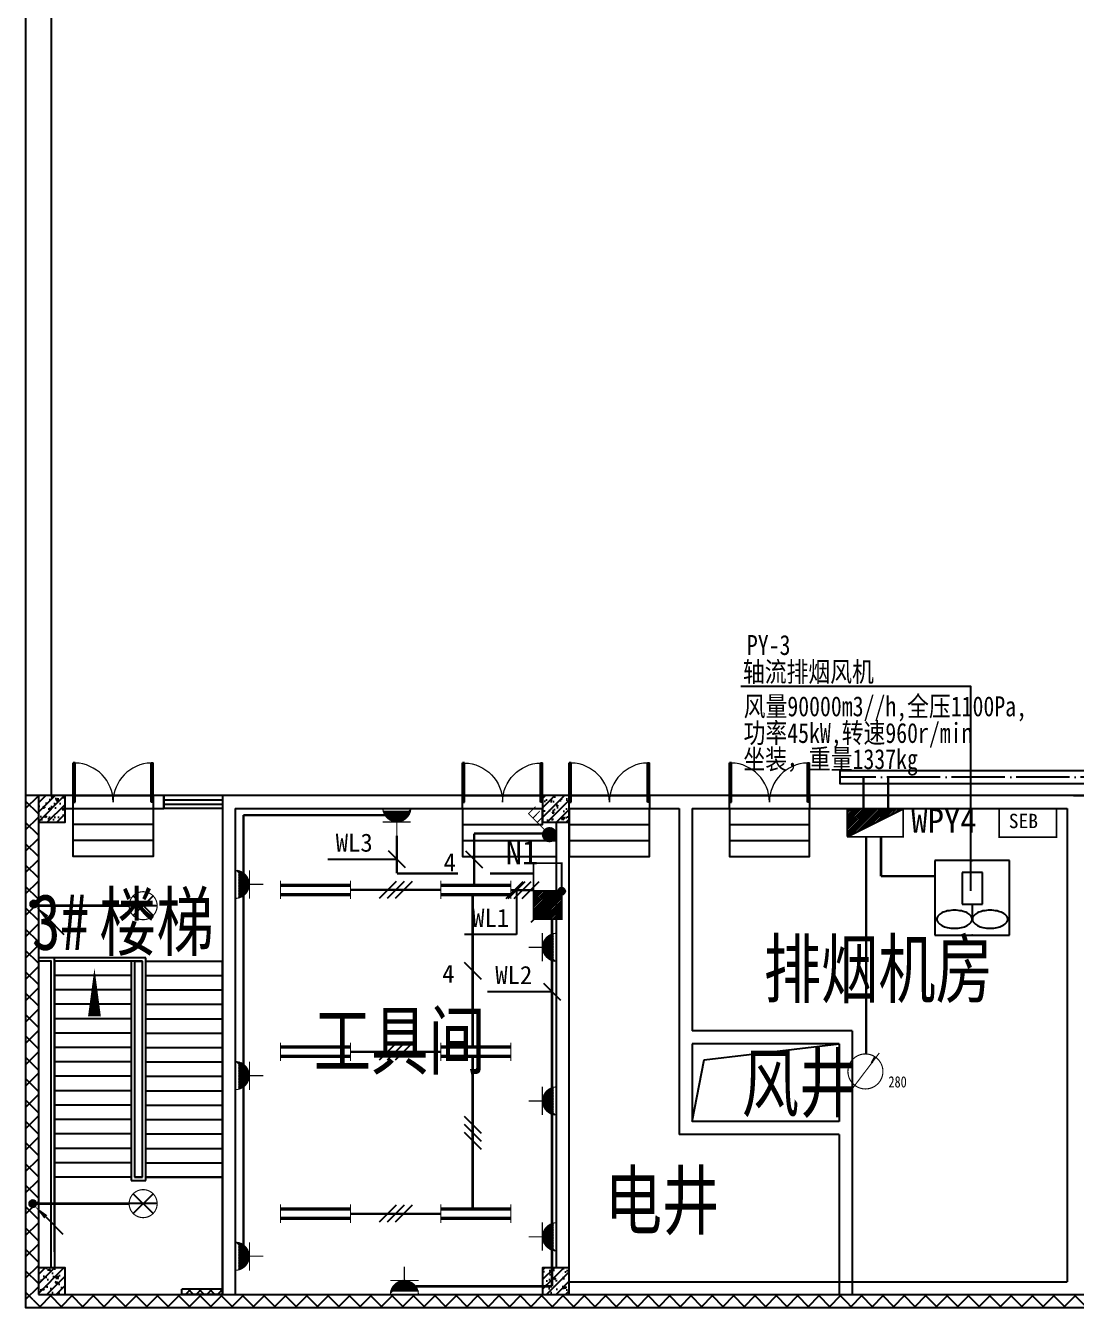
# Model space of a CAD drawing. Header units: millimetres. Extents: x -633009578 to 5705885, y -633235091 to 2571734.
# Drawn here: x 2781536 to 2801229, y 1650673 to 1674693 of the extents above; entities that cross this region are included whole.
import ezdxf

# ---------------------------------------------------------------- set-up
doc = ezdxf.new("R2010")
doc.units = ezdxf.units.MM
doc.header["$LTSCALE"] = 1000
doc.header["$MEASUREMENT"] = 0
doc.linetypes.add('DOTE', pattern=[2.4200000000000004, 2, -0.2, 0.02, -0.2])
doc.layers.get('0').update_dxf_attribs({"color": 9})
for name, color, linetype in [('3T_WOOD', 21, 'Continuous'), ('A-COLUM(柱)', 255, 'Continuous'), ('A-DOOR(门）', 4, 'Continuous'), ('A-F-AREA(计算)', 5, 'Continuous'), ('A-HATH(填充)', 8, 'Continuous'), ('A-OTHER(其它)', 192, 'Continuous'), ('A-ROOF(屋顶)', 11, 'Continuous'), ('A-STAR(楼梯)', 51, 'Continuous'), ('A-TEXT(房间)', 243, 'Continuous'), ('A-WALL(墙)', 255, 'Continuous'), ('A-WINDOW（窗）', 4, 'Continuous'), ('DIM_SYMB', 3, 'Continuous'), ('WALL', 9, 'Continuous'), ('电-弱电平面-箭头', 3, 'Continuous'), ('电-强电平面-标注', 3, 'Continuous'), ('电-强电平面-线缆', 3, 'Continuous'), ('电-桥架', 4, 'Continuous'), ('设备-插座', 3, 'Continuous'), ('设备-消防', 3, 'Continuous'), ('设备-照明', 3, 'Continuous'), ('设备-箱柜', 3, 'Continuous')]:
    doc.layers.add(name, color=color, linetype=linetype)
doc.styles.add('-仿宋_GB2312', font='simhei.ttf')
doc.styles.add('0HVAC', font='simhei.ttf', dxfattribs={"width": 0.8, "bigfont": 'hztxt.shx'})
doc.styles.add('_TCH', font='simhei.ttf', dxfattribs={"width": 0.75, "bigfont": 'hztxt.shx'})
doc.styles.add('ELEC-DIM', font='simhei.ttf')
doc.styles.add('IDQSTYLE', font='simhei.ttf', dxfattribs={"width": 0.707, "bigfont": 'hztxt.shx'})
doc.styles.get("Standard").update_dxf_attribs({"font": 'simhei.ttf', "bigfont": 'hztxt.shx'})
pattern_1 = [(45, (-2085598.514908035, -974312.4123308776), (-200.0002033111466, 200.0002033111467), []), (135, (-2085598.514908035, -974312.4123308776), (-200.0002033111467, -200.0002033111466), [])]

# ---------------------------------------------------------------- blocks, each defined once
blk = doc.blocks.new('$DorLib2D$00000002')
for p, q in [((-0.5, -5.684341886080802e-17), (-0.5000000000000007, 0.4875)), ((-0.4750000000000007, 0.4875), (-0.5000000000000007, 0.4875)), ((-0.475, -2.842170943040401e-17), (-0.4750000000000007, 0.4875)), ((0.475, -2.842170943040401e-17), (0.4750000000000007, 0.4875)), ((0.4750000000000007, 0.4875), (0.5000000000000007, 0.4875)), ((0.5, -5.684341886080802e-17), (0.5000000000000007, 0.4875)), ((-0.5, -5.684341886080802e-17), (-0.475, -2.842170943040401e-17)), ((0.5, -5.684341886080802e-17), (0.475, -2.842170943040401e-17))]:
    blk.add_line(p, q)
at = {"lineweight": 13}
for centre, start, end in [((-0.4875, -4.263256414560601e-17), 0, 88.53071641864632), ((0.4875, -4.263256414560601e-17), 91.4692835813537, 180)]:
    blk.add_arc(centre, 0.4875, start, end, dxfattribs=at)
blk = doc.blocks.new('$TCHSYS$WIN2D')
for p, q in [((-0.5, 0.5), (0.5, 0.5)), ((-0.5, 0.5), (-0.4999999999999999, -0.5)), ((0.5, 0.5), (0.4999999999999998, -0.5)), ((0.5, 0.1666666666666666), (-0.5, 0.1666666666666666)), ((0.5, -0.1666666666666667), (-0.5, -0.1666666666666667)), ((-0.4999999999999999, -0.5), (0.5, -0.5))]:
    blk.add_line(p, q)
blk = doc.blocks.new('_FZH')
h = blk.add_hatch()
h.set_pattern_fill('钢筋混凝土', color=256, scale=0.1, style=0)
h.set_pattern_definition([(45, (0, 0), (-0.1767766952966369, 0.1767766952966369), []), (50, (0, 0), (0.7172601826007535, -0.06275213498259512), [0.07500000000000001, -0.8250000000000001]), (355, (0, 0), (-0.138751333613, 0.7521921337000119), [0.06, -0.66]), (100.4514, (0.05977168000000001, -0.00522934), (0.5785093817140216, 0.6894395420609536), [0.06374019, -0.701142112]), (46.1842, (0, 0.2), (1.067241048625645, -0.1655190143290181), [0.1125, -1.2375]), (96.6356, (0.088936745, 0.186206693), (0.9346627055487033, 0.9741178709004418), [0.095610288, -1.051713]), (351.1842, (0, 0.2), (0.9346619451336272, 0.9741186009253247), [0.09000000000000001, -0.9900000000000001]), (21, (0.1, 0.15), (0.5969070521184617, -0.4026188906653388), [0.07500000000000001, -0.8250000000000001]), (326, (0.1, 0.15), (0.2433153319215824, 0.7251500450468529), [0.06, -0.66]), (71.4514, (0.149742233, 0.116448394), (0.84022262858149, 0.3225304967099524), [0.06374019, -0.701142112]), (37.50000000000001, (0, 0), (0.01215985531729062, 0.3328938538313115), [0, -0.652, 0, -0.67, 0, -0.6625000000000001]), (7.499999999999999, (0, 0), (0.2630695374421486, 0.3944117118823603), [0, -0.382, 0, -0.637, 0, -0.2525]), (-32.5, (-0.223, 0), (0.533822436172409, -0.02255487173437976), [0, -0.25, 0, -0.78, 0, -1.035]), (-42.5, (-0.323, 0), (0.5831861693423862, 0.1001049823323177), [0, -0.325, 0, -0.518, 0, -0.735])])
h.paths.add_polyline_path([(-0.5, -0.5), (0.5, -0.5), (0.5, 0.5), (-0.5, 0.5)])
blk.add_lwpolyline([(-0.5, -0.5), (0.5, -0.5), (0.5, 0.5), (-0.5, 0.5)], close=True)
blk = doc.blocks.new('G$C91E54488')
at = {"layer": 'A-HATH(填充)'}
h = blk.add_hatch(dxfattribs=at)
h.set_pattern_fill('多孔材料', color=256, scale=100, style=0)
h.set_pattern_definition(pattern_1)
h.paths.add_polyline_path([(-133539.9960721955, 8850.000009761308), (-133539.9960721927, -740.0000000935979), (-133299.9960721871, -500.0000000275904), (-133299.9960721955, 8850.000009761308)])
h = blk.add_hatch(dxfattribs=at)
h.set_pattern_fill('多孔材料', color=256, scale=50, style=0)
h.set_pattern_definition([(45, (-2085698.514908035, -974312.4123308776), (-100.0001016555733, 100.0001016555733), []), (135, (-2085698.514908035, -974312.4123308776), (-100.0001016555733, -100.0001016555733), [])])
h.paths.add_polyline_path([(-129849.9960724404, -400.0000000841683), (-130609.9960725214, -400.0000000841683), (-130609.9960725214, -500.0000000841683), (-129849.9960724404, -500.0000000841683)])
h = blk.add_hatch(dxfattribs=at)
h.set_pattern_fill('多孔材料', color=256, scale=100, style=0)
h.set_pattern_definition(pattern_1)
h.paths.add_polyline_path([(-133299.9960721871, -500.0000000275904), (-133539.9960721927, -740.0000000935979), (-129729.9960723249, -740.0000000620494), (-129729.9960723249, -500.0000000620494)])
h = blk.add_hatch(dxfattribs=at)
h.set_pattern_fill('多孔材料', color=256, scale=100, style=0)
h.set_pattern_definition(pattern_1)
h.paths.add_polyline_path([(-129729.9960723249, -500.0000000620494), (-129729.9960723249, -740.0000000620494), (-118169.9960715184, -740.0000000620494), (-118169.9960715184, -500.0000000620494)])
h = blk.add_hatch(dxfattribs=at)
h.set_pattern_fill('多孔材料', color=256, scale=100, style=0)
h.set_pattern_definition(pattern_1)
h.paths.add_polyline_path([(-118169.9960715184, -500.0000000620494), (-118169.9960715184, -740.0000000620494), (-104449.9960723212, -740.0000000620494), (-104449.9960723212, -500.0000000620494)])
at = {"layer": 'A-DOOR(门）'}
for p, q in [((-132649.9960721722, 8850.000000016764), (-131149.9960721722, 8850.000000016764)), ((-125349.9960723259, 8849.999999939464), (-123849.9960723259, 8849.999999939464)), ((-123349.9960724181, 8849.999999946333), (-121849.9960724181, 8849.999999946333)), ((-120349.9960724181, 8849.999999946333), (-118849.9960724181, 8849.999999946333)), ((-132649.9960721722, 8610.000000016764), (-131149.9960721722, 8610.000000016764)), ((-125349.9960723259, 8609.999999939464), (-123849.9960723259, 8609.999999939464)), ((-123349.9960724181, 8609.999999946333), (-121849.9960724181, 8609.999999946333)), ((-120349.9960724181, 8609.999999946333), (-118849.9960724181, 8609.999999946333))]:
    blk.add_line(p, q, dxfattribs=at)
at = {"layer": 'A-F-AREA(计算)'}
blk.add_lwpolyline([(-104449.9960723259, 8849.99999993795), (-133539.9960721927, 8849.99999993795), (-133539.9960721927, -740.0000000935979), (-104449.9960723259, -740.0000000935979)], close=True, dxfattribs=at)
at = {"layer": 'A-OTHER(其它)'}
blk.add_lwpolyline([(-121049.9960714374, 2739.999999650987), (-120822.7664508363, 3899.264924737974), (-118289.9960715808, 4199.999999608612)], dxfattribs=at)
at = {"layer": 'A-ROOF(屋顶)'}
for p, q in [((-133540.0009442, 67199.99999993795), (-133539.9960721945, 8849.999999741907)), ((-133059.9960521525, 67199.99999993795), (-133060.0009442386, 8849.99999737367))]:
    blk.add_line(p, q, dxfattribs=at)
at = {"layer": 'A-STAR(楼梯)'}
for p, q in [((-131289.9960723189, 5809.999999967753), (-132999.9960723259, 5809.999999937951)), ((-132999.9960723259, 5749.999999937951), (-132999.9960723259, 5809.999999937951)), ((-131289.9960723189, 1639.999999386491), (-131289.9960723189, 5809.999999967753)), ((-132999.9960723259, 5749.999999937951), (-132999.9960723259, 1699.999999937951)), ((-131559.9960723193, 5750.000000014203), (-132999.9960723259, 5749.999999937951)), ((-131349.9960723189, 5749.999999967753), (-132999.9960723259, 5749.999999937951)), ((-131499.9960723259, 5749.999999937951), (-131559.9960723193, 5750.000000014203)), ((-131559.9960723259, 5749.999999937951), (-131559.9960723468, 1639.999999386491)), ((-131499.9960723259, 5749.999999937951), (-131559.9960723259, 5749.999999937951)), ((-131499.9960723259, 5749.999999937951), (-131499.9960723147, 3569.469103572657)), ((-131499.9960723259, 5749.999999937951), (-131499.9960722867, 1699.999999386491)), ((-131499.9960723259, 5749.999999937951), (-131349.9960723259, 5749.999999937951)), ((-131349.9960723259, 1699.999999937951), (-131349.9960723259, 5749.999999937951)), ((-131349.9960723189, 1699.999999386491), (-131349.9960723189, 5749.999999967753)), ((-131289.9960722867, 5749.999999851454), (-129849.9960723259, 5749.999999937951)), ((-129849.9960723259, 1699.999999937951), (-129849.9960723259, 5749.999999937951)), ((-131559.9960723203, 5480.000000014203), (-132999.9960723259, 5479.999999937951)), ((-131289.9960722867, 5479.999999851454), (-129849.9960723259, 5479.999999937951)), ((-131559.9960723221, 5209.999999851454), (-132999.9960723259, 5209.999999937951)), ((-131289.9960722867, 5210.000000014319), (-129849.9960723259, 5209.999999937951)), ((-131559.9960723231, 4939.99999985157), (-132999.9960723259, 4939.999999937951)), ((-131289.9960722867, 4940.000000014319), (-129849.9960723259, 4939.999999937951)), ((-131559.9960723249, 4670.000000014203), (-132999.9960723259, 4669.999999937951)), ((-131289.9960722867, 4669.999999851454), (-129849.9960723259, 4669.999999937951)), ((-131559.9960723259, 4400.000000014319), (-132999.9960723259, 4399.999999937951)), ((-131289.9960722867, 4399.999999851454), (-129849.9960723259, 4399.999999937951)), ((-131559.9960723277, 4130.000000014203), (-132999.9960723259, 4129.999999937951)), ((-131289.9960722867, 4130.000000014203), (-129849.9960723259, 4129.999999937951)), ((-131559.9960723286, 3859.99999985157), (-132999.9960723259, 3859.999999937951)), ((-131289.9960722867, 3860.000000014203), (-129849.9960723259, 3859.999999937951)), ((-131559.99607233, 3589.999999851454), (-132999.9960723259, 3589.999999937951)), ((-131499.9960723147, 3569.469103572657), (-131499.9960723259, 1699.999999937951)), ((-131289.9960722867, 3590.000000014203), (-129849.9960723259, 3589.999999937951)), ((-131559.9960723314, 3320.000000014319), (-132999.9960723259, 3319.999999937951)), ((-131289.9960722867, 3319.999999851454), (-129849.9960723259, 3319.999999937951)), ((-131559.9960723328, 3050.000000014203), (-132999.9960723259, 3049.999999937951)), ((-131289.9960722867, 3049.99999985157), (-129849.9960723259, 3049.999999937951)), ((-131559.9960723342, 2780.000000014203), (-132999.9960723259, 2779.999999937951)), ((-131289.9960722867, 2780.000000014203), (-129849.9960723259, 2779.999999937951)), ((-131559.9960723352, 2509.999999851454), (-132999.9960723259, 2509.999999937951)), ((-131289.9960722867, 2510.000000014203), (-129849.9960723259, 2509.999999937951)), ((-131559.996072337, 2239.99999985157), (-132999.9960723259, 2239.999999937951)), ((-131289.9960722867, 2239.99999985157), (-129849.9960723259, 2239.999999937951)), ((-131559.996072338, 1970.000000014203), (-132999.9960723259, 1969.999999937951)), ((-131289.9960722867, 1969.999999851454), (-129849.9960723259, 1969.999999937951)), ((-131559.9960723398, 1700.000000014319), (-132999.9960723259, 1699.999999937951)), ((-132999.9960723259, 1699.999999937951), (-132999.996072364, -3.111781552433968e-07)), ((-131559.9960723398, 1699.999999928987), (-132999.9960723259, 1699.999999937951)), ((-131499.9960722867, 1699.999999386491), (-131349.9960723189, 1699.999999386491)), ((-131349.9960743031, 1699.999999941094), (-131499.9960740749, 1699.999999929103)), ((-131289.9960722867, 1699.999999851454), (-129849.9960723259, 1699.999999937951)), ((-129849.9960723259, 1699.999999937951), (-131289.9960722867, 1700.000000073109)), ((-129849.9960723259, -500.0000000620494), (-129849.9960723259, 1699.999999937951)), ((-131559.9960723468, 1639.999999386491), (-131289.9960723189, 1639.999999386491)), ((-132799.9960720977, -500.0000000708969), (-129849.9960723259, -500.0000000620494))]:
    blk.add_line(p, q, dxfattribs=at)
for points in [[(-131149.9960721731, 8609.999997153413), (-131149.9960721731, 8309.999997153413), (-132649.9960721727, 8309.999997153413), (-132649.9960721727, 8609.999997224892)], [(-125349.9960723254, 8609.999999893946), (-125349.9960723254, 8309.999999893946), (-123849.9960723259, 8309.999999893946), (-123849.9960723259, 8609.999999965425)], [(-123349.9960723254, 8609.999999893946), (-123349.9960723254, 8309.999999893946), (-121849.9960723259, 8309.999999893946), (-121849.9960723259, 8609.999999965425)], [(-120349.9960723254, 8609.999999893946), (-120349.9960723254, 8309.999999893946), (-118849.9960723259, 8309.999999893946), (-118849.9960723259, 8609.999999965425)], [(-131149.9960721731, 8309.999997153413), (-131149.9960721731, 8009.999997153413), (-132649.9960721727, 8009.999997153413), (-132649.9960721727, 8309.999997224892)], [(-125349.9960723254, 8309.999999893946), (-125349.9960723254, 8009.999999893946), (-123589.9960723137, 8009.999999893364), (-123589.9960723137, 8309.999999964843)], [(-123349.9960723254, 8309.999999893946), (-123349.9960723254, 8009.999999893946), (-121849.9960723259, 8009.999999893946), (-121849.9960723259, 8309.999999965425)], [(-120349.9960723254, 8309.999999893946), (-120349.9960723254, 8009.999999893946), (-118849.9960723259, 8009.999999893946), (-118849.9960723259, 8309.999999965425)], [(-131149.9960721731, 8009.999997153413), (-131149.9960721731, 7709.999997153413), (-132649.9960721727, 7709.999997153413), (-132649.9960721727, 8009.999997224892)], [(-125349.9960723254, 8009.999999893946), (-125349.9960723254, 7709.999999893946), (-123589.9960723142, 7709.999999893364), (-123589.9960723142, 8009.999999964843)], [(-123349.9960723254, 8009.999999893946), (-123349.9960723254, 7709.999999893946), (-121849.9960723259, 7709.999999893946), (-121849.9960723259, 8009.999999965425)], [(-120349.9960723254, 8009.999999893946), (-120349.9960723254, 7709.999999893946), (-118849.9960723259, 7709.999999893946), (-118849.9960723259, 8009.999999965425)], [(-132999.9960723259, 299.9999999379506), (-132999.9960726388, 5809.999999937718), (-133299.9960723259, 5809.999999937718)], [(-133059.9960726351, -6.065238267183304e-08), (-133059.9960726351, 5749.999999937718), (-133299.9960723259, 5749.999999937718)]]:
    blk.add_lwpolyline(points, dxfattribs=at)
at = {"layer": 'A-WALL(墙)'}
for p, q in [((-132649.9960720772, 8850.000000067987), (-132799.9960720977, 8850.000000143773)), ((-132649.9960720777, 8609.999999949941), (-132649.9960720772, 8850.000000067987)), ((-130949.9960723319, 8850.000000067987), (-131149.9960720777, 8850.000000067987)), ((-131149.9960720777, 8850.000000067987), (-131149.9960720772, 8609.999999934342)), ((-130949.9960723314, 8609.999999932246), (-130949.9960723319, 8850.000000067987)), ((-129729.9960723249, 8850.000000016764), (-129849.9960723319, 8850.000000067987)), ((-129849.9960723319, 8850.000000067987), (-129849.9960723314, 8609.999999920838)), ((-125349.9960723319, 8849.999999963911), (-129729.9960723249, 8849.999999939464)), ((-125349.9960723319, 8609.999999951338), (-125349.9960723319, 8849.999999963911)), ((-121169.9960714383, 8849.999999946333), (-121849.9960723314, 8849.9999999149)), ((-121849.9960723314, 8849.9999999149), (-121849.9960723314, 8609.999999935157)), ((-120349.9960723319, 8849.999999952968), (-121169.9960714383, 8849.999999946333)), ((-120349.9960723314, 8609.999999948312), (-120349.9960723319, 8849.999999952968)), ((-113899.9960726602, 8849.999999946333), (-118849.9960723314, 8849.999999952968)), ((-118849.9960723314, 8849.999999952968), (-118849.9960723314, 8609.999999948312)), ((-113899.9960726602, 8849.999999946333), (-104949.9960723259, 8849.999999946333)), ((-132799.9960720977, 8609.999999979278), (-132649.9960720777, 8609.999999949941)), ((-131149.9960720772, 8609.999999934342), (-130949.9960723314, 8609.999999932246)), ((-129849.9960723324, 8609.999999983469), (-129849.9960723324, -500.000000027474)), ((-129609.996072338, 8609.99999992398), (-125349.9960723319, 8609.999999951338)), ((-129609.996072338, 8609.99999992398), (-129609.996072338, -500.000000027474)), ((-121849.9960723314, 8609.999999935157), (-121289.9960714164, 8610.00000000745)), ((-121289.9960714164, 8610.00000000745), (-121289.9960714383, 4319.999999615713)), ((-121049.9960714346, 8609.999999946216), (-120349.9960723314, 8609.999999948312)), ((-121049.9960714346, 8609.999999946216), (-121049.9960714346, 4439.999999614898)), ((-118849.9960723314, 8609.999999948312), (-114019.9960726742, 8609.999999946216)), ((-114019.9960726742, 8609.999999946216), (-114019.9960726742, -260.0000000678701)), ((-123589.9960723333, -3.111781552433968e-07), (-123589.9960723128, 8350.000000176951)), ((-123349.9960723054, -3.111781552433968e-07), (-123349.9960723314, 8350.000000176951)), ((-118049.9960715808, 4439.999999615015), (-121049.9960714346, 4439.999999614898)), ((-118049.9960715808, 4439.999999615015), (-118049.9960715184, 2619.999999615713)), ((-121289.9960714383, 4319.999999615713), (-121289.9960714374, 2499.999999644584)), ((-121049.9960714374, 4199.999999608612), (-121049.9960714374, 2739.999999650987)), ((-118289.9960715808, 4199.999999608612), (-121049.9960714374, 4199.999999608612)), ((-118289.9960715808, 4199.999999608612), (-118289.9960715808, 2739.999999650987)), ((-118289.9960715808, 2739.999999650987), (-121049.9960714374, 2739.999999650987)), ((-118289.9960714644, 2499.999999644584), (-121289.9960714374, 2499.999999644584)), ((-118289.9960714644, 2499.999999644584), (-118289.9960714644, -500.0000000657747)), ((-118049.9960715184, 2619.999999615713), (-118049.9960715156, -500.0000000657747)), ((-123469.9960723259, -100.0000000621658), (-123469.9960723259, -100.0000000621658)), ((-123469.9960723259, -240.0000000571599), (-123469.9960723259, -240.0000000571599)), ((-129849.9960724404, -400.0000000841683), (-130609.9960725214, -400.0000000841683)), ((-130609.9960725214, -500.0000000841683), (-130609.9960725214, -400.0000000841683)), ((-129849.9960724404, -500.0000000841683), (-129849.9960724404, -400.0000000841683)), ((-123469.9960723259, -380.0000000521541), (-123469.9960723259, -380.0000000521541)), ((-123349.9960725857, -260.0000000342261), (-114019.9960726742, -260.0000000678701)), ((-129849.9960724404, -500.0000000841683), (-130609.9960725214, -500.0000000841683)), ((-123349.9960725862, -500.0000000508735), (-113899.9960726602, -500.0000000521541)), ((-113899.9960726602, -500.0000000521541), (-104949.9960720977, -500.0000000408618))]:
    blk.add_line(p, q, dxfattribs=at)
at = {"layer": 'DIM_SYMB'}
blk.add_lwpolyline([(-130599.9960723259, 5884.999999937951, 0, 0, 0), (-130599.9960723259, 599.9999999379506, 0, 0, 0), (-132249.9960723259, 599.9999999379506, 0, 0, 0), (-132249.9960723259, 5614.999999937951, 0, 240.0000000000001, 0), (-132249.9960723259, 4714.999999937951, 0, 0, 0)], format="xyseb", dxfattribs=at)
at = {"layer": 'WALL'}
for p, q in [((-133539.9960721955, 8850.000009761308), (-133539.9960721927, -740.0000000935979)), ((-133299.9960721955, 8850.000009761308), (-133539.9960721955, 8850.000009761308)), ((-133299.9960721955, 8850.000009761308), (-133299.9960721871, -500.0000000275904)), ((-133299.9960721871, -500.0000000275904), (-129729.9960723249, -500.0000000620494)), ((-129729.9960723249, -500.0000000620494), (-118169.9960715184, -500.0000000620494)), ((-118169.9960715184, -500.0000000620494), (-104449.9960723212, -500.0000000620494)), ((-133539.9960721927, -740.0000000935979), (-129729.9960723249, -740.0000000620494)), ((-129729.9960723249, -740.0000000620494), (-118169.9960715184, -740.0000000620494)), ((-118169.9960715184, -740.0000000620494), (-104449.9960723212, -740.0000000620494))]:
    blk.add_line(p, q, dxfattribs=at)
at = {"layer": 'A-COLUM(柱)', "xscale": 500, "yscale": 500, "zscale": 500}
for p in [(-133049.9960721722, 8599.999999938067), (-123599.9960723259, 8599.99999993795), (-133049.9960721815, -250.0000000606524), (-123599.9960723259, -250.0000000620494)]:
    blk.add_blockref('_FZH', p, dxfattribs=at)
at = {"layer": 'A-DOOR(门）', "yscale": 1500}
for p, xscale, zscale in [((-131899.9960721722, 8730.000000016764), 1500, 1500), ((-124599.9960723259, 8729.999999939464), -1500, -1500), ((-122599.9960724181, 8729.999999946333), 1500, 1500), ((-119599.9960724181, 8729.999999946333), 1500, 1500)]:
    blk.add_blockref('$DorLib2D$00000002', p, dxfattribs=dict(at, xscale=xscale, zscale=zscale))
at = {"layer": 'A-WINDOW（窗）', "xscale": -1100, "yscale": 240, "zscale": -1100}
blk.add_blockref('$TCHSYS$WIN2D', (-130399.9960723324, 8730.000000016764), dxfattribs=at)
at = {"layer": 'A-TEXT(房间)', "style": '_TCH', "width": 0.75}
for s, p in [('3#', (-133421.5185943195, 5959.749147395953)), ('楼梯', (-132161.5185943195, 5959.749147395953)), ('排烟机房', (-119706.6989474921, 5076.362890811986)), ('工具间', (-128140.6312413244, 3737.080462131067)), ('风井', (-120118.157537872, 2938.183909186977)), ('电井', (-122686.3078300739, 739.0888078514254))]:
    blk.add_text(s, height=1050, dxfattribs=at).set_placement(p)
blk = doc.blocks.new('$轴流风机$00000011')
for p, q in [((-500, 500, 1e-08), (-500, -500, 1e-08)), ((500, 500, 1e-08), (-500, 500, 1e-08)), ((500, -500, 1e-08), (500, 500, 1e-08)), ((-339.4800092864898, 134.6796910074772, 1e-08), (-339.4800092864898, -134.6796910074772, 1e-08)), ((87.95522044965765, 134.6796910074772, 1e-08), (-339.4800092864898, 134.6796910074772, 1e-08)), ((87.95522044965765, -134.6796910074772, 1e-08), (87.95522044965765, 134.6796910074772, 1e-08)), ((87.95522044965765, 0, 1e-08), (288.4946038684575, 0, 1e-08)), ((-339.4800092864898, -134.6796910074772, 1e-08), (87.95522044965765, -134.6796910074772, 1e-08)), ((-500, -500, 1e-08), (500, -500, 1e-08))]:
    blk.add_line(p, q)
for centre, radius, start, end in [((462.4428888200782, 274.1909822780144, 1e-08), 290.6672624295167, 153.0603398671826, 168.1126115914812), ((355.1290658579092, 328.7278263123881, 1e-08), 170.2906702038428, 129.1821255884627, 153.0603398671826), ((288.4946038684575, 410.4818086252635, 1e-08), 64.8209345055534, 90, 129.1821255884627), ((288.4946038684575, 410.4818086252635, 1e-08), 64.82093450552276, 50.81787441153735, 90), ((221.8601418790058, 328.7278263123881, 1e-08), 170.2906702037323, 26.93966013281736, 50.81787441153735), ((114.5463189241127, 274.1909822780144, 1e-08), 290.6672624295164, 11.88738840851878, 26.93966013281736), ((633.07206670288, 238.2729985965852, 1e-08), 465.0358888982827, 168.1126115914812, 180), ((633.07206670288, 238.2729985965852, 1e-08), 465.0358888974643, 180, 191.8873884085187), ((-56.08285895868903, 238.2729985965852, 1e-08), 465.0358888982828, 0, 11.88738840851878), ((-56.08285895868903, 238.2729985965852, 1e-08), 465.035888898019, 348.1126115914813, 0), ((462.4428888200782, 202.3550149151561, 1e-08), 290.6672624290152, 191.8873884085187, 206.9396601328174), ((355.1290658579092, 147.8181708826014, 1e-08), 170.2906702042031, 206.9396601328174, 230.8178744115374), ((288.4946038684575, 66.06418856972596, 1e-08), 64.82093450569862, 230.8178744115374, 270), ((288.4946038684575, 66.06418856972596, 1e-08), 64.82093450561933, 270, 309.1821255884627), ((221.8601418790058, 147.8181708826014, 1e-08), 170.2906702039885, 309.1821255884627, 333.0603398671827), ((114.5463189241127, 202.3550149151561, 1e-08), 290.6672624293529, 333.0603398671827, 348.1126115914813), ((633.07206670288, -238.2729985965852, 1e-08), 465.0358888974643, 168.1126115914812, 180), ((462.4428888200782, -202.3550149151561, 1e-08), 290.6672624290063, 153.0603398671826, 168.1126115914812), ((355.1290658579092, -147.8181708826014, 1e-08), 170.2906702042102, 129.1821255884627, 153.0603398671826), ((288.4946038684575, -66.06418856972596, 1e-08), 64.82093450570038, 90, 129.1821255884627), ((288.4946038684575, -66.06418856972596, 1e-08), 64.82093450561933, 50.81787441153735, 90), ((221.8601418790058, -147.8181708826014, 1e-08), 170.290670203996, 26.93966013281736, 50.81787441153735), ((114.5463189241127, -202.3550149151561, 1e-08), 290.6672624293437, 11.88738840851878, 26.93966013281736), ((-56.08285895868903, -238.2729985965852, 1e-08), 465.035888898019, 0, 11.88738840851878), ((633.07206670288, -238.2729985965852, 1e-08), 465.0358888982922, 180, 191.8873884085187), ((462.4428888200782, -274.1909822780144, 1e-08), 290.6672624295167, 191.8873884085187, 206.9396601328174), ((114.5463189241127, -274.1909822780144, 1e-08), 290.6672624295169, 333.0603398671827, 348.1126115914813), ((-56.08285895868903, -238.2729985965852, 1e-08), 465.0358888982919, 348.1126115914813, 0), ((355.1290658579092, -328.7278263123881, 1e-08), 170.2906702038428, 206.9396601328174, 230.8178744115374), ((288.4946038684575, -410.4818086252635, 1e-08), 64.82093450555568, 230.8178744115374, 270), ((288.4946038684575, -410.4818086252635, 1e-08), 64.82093450552276, 270, 309.1821255884627), ((221.8601418790058, -328.7278263123881, 1e-08), 170.2906702037334, 309.1821255884627, 333.0603398671827)]:
    blk.add_arc(centre, radius, start, end)
for p in [(-500, 0, 1e-08), (500, 0, 1e-08)]:
    blk.add_point(p)
blk = doc.blocks.new('HC001303')
at = {"color": 0, "linetype": 'Continuous'}
blk.add_line((1.147673841419251, 1.538953517481514), (1.735401947549264, 2.599742189978989), dxfattribs=at)
at = {"color": 0, "linetype": 'Continuous', "const_width": 0.2}
blk.add_lwpolyline([(2.673745217742495e-14, -3.125, 0.1989123673796571), (2.209708691207992, -2.209708691207937, 0.1989123673796571), (3.125000000000028, -4.323120637516818e-16, 0.1989123673796568), (2.209708691207993, 2.209708691207993, 0.1989123673796569), (2.841876514387939e-14, 3.125, 0.1989123673796569), (-2.209708691207936, 2.209708691207994, 0.1989123673796568), (-3.124999999999972, 2.10353517373855e-15, 0.1989123673796572), (-2.209708691207937, -2.209708691207936, 0.1989123673796571)], format="xyb", close=True, dxfattribs=at)
blk.add_lwpolyline([(-2.500110713345594, -3.281016827298258), (2.47847216535268, 3.297393019579605)], dxfattribs=at)
at = {"color": 0, "style": 'IDQSTYLE', "width": 0.7}
for tag, p in [('280', (4.109408226946883, -2.854615367737885)), ('PSFHATT', (5.125000010000028, -3.281016827298258))]:
    blk.add_attdef(tag, p, '', height=2, dxfattribs=at)
blk = doc.blocks.new('*X123')
at = {"color": 0, "linetype": 'Continuous'}
for p, q in [((237.2675791074955, 319.9990725063215), (242.2655414724513, 324.9970348712774)), ((235.1462587639358, 319.9990725063215), (238.0269760554204, 322.8797897978061)), ((235.5705228326477, 319.9990725063215), (238.8755041928442, 323.304053866518)), ((235.9947869013596, 319.9990725063215), (239.7240323302681, 323.7283179352299)), ((236.4190509700716, 319.9990725063215), (240.5725604676919, 324.1525820039419)), ((236.8433150387835, 319.9990725063215), (241.4210886051158, 324.5768460726538)), ((237.6918431762074, 319.9990725063215), (242.2655414724513, 324.5727708025654)), ((238.1161072449193, 319.9990725063215), (242.2655414724513, 324.1485067338535)), ((238.5403713136312, 319.9990725063215), (242.2655414724513, 323.7242426651416)), ((238.9646353823431, 319.9990725063215), (242.2655414724513, 323.2999785964296)), ((239.3888994510551, 319.9990725063215), (242.2655414724513, 322.8757145277177)), ((232.6006743516642, 319.9990725063215), (232.9358072308772, 320.3342053855345)), ((233.0249384203761, 319.9990725063215), (233.7843353683011, 320.7584694542464)), ((233.4492024890881, 319.9990725063215), (234.6328635057249, 321.1827335229584)), ((233.8734665578, 319.9990725063215), (235.4813916431488, 321.6069975916703)), ((234.297730626512, 319.9990725063215), (236.3299197805727, 322.0312616603822)), ((234.7219946952239, 319.9990725063215), (237.1784479179965, 322.4555257290941)), ((239.813163519767, 319.9990725063215), (242.2655414724513, 322.4514504590058)), ((240.2374275884789, 319.9990725063215), (242.2655414724513, 322.0271863902939)), ((240.6616916571909, 319.9990725063215), (242.2655414724513, 321.6029223215819)), ((241.0859557259028, 319.9990725063215), (242.2655414724513, 321.17865825287)), ((241.5102197946147, 319.9990725063215), (242.2655414724513, 320.7543941841581)), ((241.9344838633266, 319.9990725063215), (242.2655414724513, 320.3301301154461))]:
    blk.add_line(p, q, dxfattribs=at)
blk = doc.blocks.new('HC000431')
at = {"color": 0, "linetype": 'Continuous'}
blk.add_line((5, 2.5), (-5, -2.5), dxfattribs=at)
at = {"color": 0, "linetype": 'Continuous', "const_width": 0.3}
for points in [[(5, 2.5), (-5, 2.5), (-5, -2.5)], [(-5, -2.5), (5, -2.5), (5, 2.5)]]:
    blk.add_lwpolyline(points, dxfattribs=at)
at = {"color": 0, "linetype": 'Continuous'}
blk.add_blockref('*X123', (-237.2655414724513, -322.4990725063215), dxfattribs=at)
at = {"color": 0, "style": 'IDQSTYLE', "width": 0.7}
blk.add_attdef('PSFHATT', (7.000000000000028, -2.5), '', height=2.5, dxfattribs=at)
blk = doc.blocks.new('HC000073')
at = {"color": 0, "linetype": 'Continuous'}
for p, q in [((-1.76776695296229, 1.76776695296229), (1.767766952970533, -1.767766952970533)), ((1.76776695297059, 1.767766952970476), (-1.767766952966383, -1.767766952966497)), ((-2.499999999999943, -5.684341886080801e-14), (2.500000000000057, -5.684341886080801e-14))]:
    blk.add_line(p, q, dxfattribs=at)
at = {"color": 0, "linetype": 'Continuous', "const_width": 0.2}
blk.add_lwpolyline([(1.76776695296644, -1.76776695296644, 0.1989123673796617), (2.500000000000057, 0, 0.1989123673796613), (1.767766952966383, 1.767766952966326, 0.198912367379653), (1.137288912133798e-13, 2.499999999999943, 0.1989123673796647), (-1.767766952966269, 1.767766952966327, 0.1989123673796613), (-2.499999999999943, 1.951292859901378e-16, 0.1989123673796761), (-1.767766952966269, -1.76776695296644, 0.1989123673796719), (1.12894543431545e-13, -2.500000000000057, 0.1989123673796541)], format="xyb", close=True, dxfattribs=at)
at = {"color": 0, "style": 'IDQSTYLE', "width": 0.7}
blk.add_attdef('PSFHATT', (4.500000010000057, -2.500000010000057), '', height=2.5, dxfattribs=at)
blk = doc.blocks.new('*X126')
at = {"color": 0, "linetype": 'Continuous'}
for p, q in [((192.590110055903, 446.7242872143482), (193.9264208598343, 448.0605980182795)), ((192.6512440212146, 447.2096852483717), (193.4410228258108, 447.9994640529679)), ((192.666080612941, 446.3759937026742), (194.2747143715083, 447.9846274612416)), ((192.8122309321682, 446.0978799531896), (194.552828120993, 447.8384771420143)), ((193.0126674313866, 445.874052383696), (194.7766556904866, 447.6380406427959)), ((193.2651240367983, 445.7022449203958), (194.9484631537868, 447.3855840373842)), ((193.5780466605768, 445.5909034754624), (195.0598045987202, 447.0726614136058)), ((193.9838870800477, 445.5724798262212), (195.0782282479613, 446.6668209941349))]:
    blk.add_line(p, q, dxfattribs=at)
blk = doc.blocks.new('HC001447')
at = {"color": 0, "linetype": 'Continuous'}
blk.add_line((-5.469508829517324, -5.531426259851287), (-2.364015929042509, -2.356448738054951), dxfattribs=at)
blk.add_lwpolyline([(-2.364015929042509, -2.356448738054951, 0.8, 0, 0), (-0.4121164681388194, -0.4698776614111466, 0, 0, 0)], format="xyseb", dxfattribs=at)
blk.add_circle((0, 0), 0.625, dxfattribs=at)
at = {"color": 0, "linetype": 'Continuous', "xscale": 0.5, "yscale": 0.5, "zscale": 0.5}
blk.add_blockref('*X126', (-96.91845018383214, -223.4069038532592), dxfattribs=at)
at = {"color": 0, "style": 'IDQSTYLE', "width": 0.7}
blk.add_attdef('PSFHATT', (2.62500001, -5.531426259851287), '', height=2.5, dxfattribs=at)
blk = doc.blocks.new('*X155')
at = {"color": 0, "linetype": 'Continuous'}
for p, q in [((261.9988066744281, 135.850956910748), (263.2375091559566, 137.0896593922765)), ((262.0234026256783, 135.5927101495236), (263.4957559171792, 137.0650634410244)), ((262.0463461952987, 136.1813391440932), (262.9071269225657, 137.0421198713602)), ((262.0884022348038, 135.3748670461744), (263.7135990205094, 137.00006383188)), ((262.1829592200917, 135.1865813189878), (263.9018847477136, 136.9055068466096)), ((262.3023466942452, 135.0231260806666), (264.0653399860179, 136.7861193724393)), ((262.4446987243758, 134.8826353983226), (264.205830668362, 136.6437673423088)), ((262.6100901587723, 134.7651841202445), (264.3232819464568, 136.478375907929)), ((262.8005700291263, 134.6728212781239), (264.4156447885779, 136.2878960375755)), ((263.0211904412342, 134.6105989777572), (264.4778670889456, 136.0672756254685)), ((263.2836307586351, 134.5901965826834), (264.4982694840214, 135.8048353080697)), ((263.6234742990336, 134.6471974106073), (264.4412686561033, 135.464991767677))]:
    blk.add_line(p, q, dxfattribs=at)
blk = doc.blocks.new('HC000111')
at = {"color": 0, "linetype": 'Continuous', "const_width": 0.2}
for points in [[(0.8838834764831975, 2.133883476483163), (3.750000000000091, 5), (5.000000000000091, 3.75)], [(2.221789122165297, 3.388795923702901), (3.514416944097014, 2.132759994237858)], [(2.898879886034229, 4.275409520972289), (4.191507707965946, 3.019373591507303)]]:
    blk.add_lwpolyline(points, dxfattribs=at)
blk.add_lwpolyline([(0.8838834764833108, 0.3661165235168934, 0.1989123673796338), (1.250000000000034, 1.250000000000057, 0.1989123673796269), (0.8838834764832544, 2.13388347648322, 0.1989123673796352), (9.12880881998035e-14, 2.5, 0.1989123673796539), (-0.8838834764830719, 2.13388347648322, 0.1989123673796721), (-1.249999999999966, 1.250000000000057, 0.1989123673796564), (-0.8838834764831855, 0.3661165235168368, 0.198912367379673), (9.087175456556906e-14, 0, 0.198912367379652)], format="xyb", close=True, dxfattribs=at)
at = {"color": 0, "linetype": 'Continuous'}
blk.add_blockref('*X155', (-263.2487560761181, -134.5897099905746), dxfattribs=at)
at = {"color": 0, "style": 'IDQSTYLE', "width": 0.7}
blk.add_attdef('PSFHATT', (7.000000000000091, -1e-08), '', height=2.5, dxfattribs=at)
blk = doc.blocks.new('HC000067')
at = {"color": 0, "linetype": 'Continuous'}
for points, const_width in [([(6.25, 0.8328412808464349), (-6.250000000000057, 0.8328412808464349)], 0.6), ([(-6.250000000000057, 1.65), (-6.250000000000057, -1.650000000000057)], 0.2), ([(6.25, 1.65), (6.25, -1.650000000000057)], 0.2), ([(6.25, -0.8328412808464352), (-6.250000000000057, -0.8328412808464352)], 0.6)]:
    blk.add_lwpolyline(points, dxfattribs=dict(at, const_width=const_width))
at = {"color": 0, "style": 'IDQSTYLE', "width": 0.7}
blk.add_attdef('PSFHATT', (8.25, -1.650000000000057), '', height=2.5, dxfattribs=at)
blk = doc.blocks.new('*X153')
at = {"color": 0, "linetype": 'Continuous'}
for p, q in [((234.7655414724513, 317.9212989399893), (239.3433150387835, 322.4990725063215)), ((234.7655414724513, 318.3455630087012), (238.9190509700716, 322.4990725063215)), ((234.7655414724513, 318.7698270774131), (238.4947869013596, 322.4990725063215)), ((234.7655414724513, 319.1940911461251), (238.0705228326477, 322.4990725063215)), ((234.7655414724513, 319.618355214837), (237.6462587639358, 322.4990725063215)), ((234.7655414724513, 320.0426192835489), (237.2219946952239, 322.4990725063215)), ((234.7655414724513, 320.4668833522609), (236.797730626512, 322.4990725063215)), ((234.7655414724513, 320.8911474209728), (236.3734665578, 322.4990725063215)), ((234.7655414724513, 321.3154114896847), (235.9492024890881, 322.4990725063215)), ((234.7655414724513, 321.7396755583966), (235.5249384203761, 322.4990725063215)), ((234.7655414724513, 322.1639396271086), (235.1006743516642, 322.4990725063215)), ((234.7675791074955, 317.4990725063215), (239.7655414724513, 322.4970348712774)), ((235.1918431762074, 317.4990725063215), (239.7655414724513, 322.0727708025654)), ((235.6161072449193, 317.4990725063215), (239.7655414724513, 321.6485067338535)), ((236.0403713136312, 317.4990725063215), (239.7655414724513, 321.2242426651416)), ((236.4646353823431, 317.4990725063215), (239.7655414724513, 320.7999785964296)), ((236.8888994510551, 317.4990725063215), (239.7655414724513, 320.3757145277177)), ((237.313163519767, 317.4990725063215), (239.7655414724513, 319.9514504590058)), ((237.7374275884789, 317.4990725063215), (239.7655414724513, 319.5271863902939)), ((238.1616916571909, 317.4990725063215), (239.7655414724513, 319.1029223215819)), ((238.5859557259028, 317.4990725063215), (239.7655414724513, 318.67865825287)), ((239.0102197946147, 317.4990725063215), (239.7655414724513, 318.2543941841581)), ((239.4344838633266, 317.4990725063215), (239.7655414724513, 317.8301301154461))]:
    blk.add_line(p, q, dxfattribs=at)
blk = doc.blocks.new('HC000435')
at = {"color": 0, "linetype": 'Continuous'}
blk.add_line((2.5, 0), (-2.5, 0), dxfattribs=at)
at = {"color": 0, "linetype": 'Continuous', "const_width": 0.3}
for points in [[(2.5, 0), (2.5, 5), (-2.5, 5)], [(-2.5, 5), (-2.5, 0)], [(-2.5, 0), (-2.5, -5), (2.5, -5), (2.5, 0)]]:
    blk.add_lwpolyline(points, dxfattribs=at)
at = {"color": 0, "linetype": 'Continuous'}
blk.add_blockref('*X153', (-237.2655414724513, -322.4990725063215), dxfattribs=at)
at = {"color": 0, "style": 'IDQSTYLE', "width": 0.7}
blk.add_attdef('PSFHATT', (4.500000000000028, -5), '', height=2.5, dxfattribs=at)
blk = doc.blocks.new('*X285')
at = {"color": 0, "linetype": 'Continuous'}
for p, q in [((159.595646846908, 156.7672197221619), (159.6233466819307, 156.7949195571846)), ((159.6640079704214, 156.5527381332005), (159.9061893944054, 156.7949195571846)), ((159.747532531186, 156.3534199814905), (160.18903210688, 156.7949195571846)), ((159.8446775338837, 156.1677222717137), (160.4718748193546, 156.7949195571846)), ((159.9544025265515, 155.9946045519069), (160.7547175318292, 156.7949195571846)), ((160.0760273856543, 155.833386698535), (161.0375602443038, 156.7949195571846)), ((160.2091522122192, 155.6836688126253), (161.3204029567785, 156.7949195571846)), ((160.3536147760518, 155.5452886639833), (161.6032456692531, 156.7949195571846)), ((160.5094741859558, 155.4183053614127), (161.8860883817277, 156.7949195571846)), ((160.6770167777584, 155.3030052407406), (162.1689310942023, 156.7949195571846)), ((160.8567856433337, 155.1999313938414), (162.451773806677, 156.7949195571846)), ((161.0496413096342, 155.1099443476672), (162.7346165191516, 156.7949195571846)), ((161.2568708631404, 155.0343311886988), (163.0174592316262, 156.7949195571846)), ((161.4803825063601, 154.9750001194438), (163.3003019441008, 156.7949195571846)), ((161.7230685552892, 154.9348434558983), (163.5831446565754, 156.7949195571846)), ((161.9895441276247, 154.9184763157592), (163.86598736905, 156.7949195571846)), ((162.2878715788766, 154.9339610545365), (164.4937876543064, 157.1398771299663)), ((162.6346011340941, 154.9978478972794), (164.4299008115636, 156.7931475747489)), ((163.0778250055067, 155.1582290562173), (164.2695196526256, 156.3499237033363))]:
    blk.add_line(p, q, dxfattribs=at)
blk = doc.blocks.new('HC001597')
at = {"color": 0, "linetype": 'Continuous', "const_width": 0.2}
for points in [[(0, 1.876521703951876), (0, 4.376521703951876)], [(2.549372027147328, 1.900129832397506), (-2.483025305961492, 1.900129832397506)], [(2.421006983541884, 0), (-2.421006983541884, 0)]]:
    blk.add_lwpolyline(points, dxfattribs=at)
blk.add_lwpolyline([(2.5, -0.6234782960481243, 0.1989123673796542), (1.76776695296634, 1.144288656918215, 0.1989123673796558), (4.205349176516791e-17, 1.876521703951876, 0.1989123673796558), (-1.76776695296634, 1.144288656918216, 0.1989123673796542), (-2.5, -0.6234782960481239)], format="xyb", dxfattribs=at)
at = {"color": 0, "linetype": 'Continuous', "rotation": 180}
blk.add_blockref('*X285', (162.0093508556101, 156.7949195571846), dxfattribs=at)
at = {"color": 0, "style": 'IDQSTYLE', "width": 0.7}
blk.add_attdef('PSFHATT', (4.549372027147328, -0.6234783060481244), '', height=2.5, dxfattribs=at)
blk = doc.blocks.new('HC001524')
at = {"color": 0, "linetype": 'Continuous', "const_width": 0.3}
blk.add_lwpolyline([(5, 2.5), (-5, 2.5), (-5, -2.5), (5, -2.5)], close=True, dxfattribs=at)
at = {"color": 0, "style": 'IDQSTYLE', "width": 0.7}
for tag, p in [('AF', (-1.5, -1.25)), ('PSFHATT', (7, -2.5))]:
    blk.add_attdef(tag, p, '', height=2.5, dxfattribs=at)

msp = doc.modelspace()

# ---------------------------------------------------------------- linework, layer by layer
at = {"layer": '电-强电平面-标注'}
for p, q in [((2788196.5, 1659066.5), (2787201.563291139, 1659066.5)), ((2788493.5, 1659066.5), (2788196.5, 1659066.5)), ((2788652.599025767, 1658907.400974233), (2788334.400974233, 1659225.599025767)), ((2789781.900974233, 1659226.895422948), (2790100.099025767, 1658908.697371415)), ((2788480.102953415, 1658655.93235905), (2788161.904901881, 1658337.734307517)), ((2788630.102953415, 1658655.93235905), (2788311.904901881, 1658337.734307517)), ((2788780.102953415, 1658655.93235905), (2788461.904901881, 1658337.734307517)), ((2790852.725989591, 1658648.599025767), (2790534.527938057, 1658330.400974233)), ((2790893.599025766, 1658648.599025767), (2790575.400974234, 1658330.400974233)), ((2791002.725989591, 1658648.599025767), (2790684.527938057, 1658330.400974233)), ((2791152.725989591, 1658648.599025767), (2790834.527938057, 1658330.400974233)), ((2790734.5, 1658489.5), (2790734.5, 1657662)), ((2790734.5, 1657662), (2789758.550632911, 1657662)), ((2789754.900974233, 1657139.315692379), (2790073.099025767, 1656821.117640845)), ((2791242.400974233, 1656748.599025767), (2791560.599025767, 1656430.400974233)), ((2791187, 1656589.5), (2790192.063291139, 1656589.5)), ((2791401.5, 1656589.5), (2791187, 1656589.5)), ((2788480.102953415, 1655622.599025707), (2788161.904901881, 1655304.400974174)), ((2788630.102953415, 1655622.599025707), (2788311.904901881, 1655304.400974174)), ((2788780.102953415, 1655622.599025707), (2788461.904901881, 1655304.400974174)), ((2789754.900974234, 1654255.882359051), (2790073.099025766, 1653937.684307516)), ((2789754.900974234, 1654105.882359051), (2790073.099025766, 1653787.684307516)), ((2789754.900974234, 1653955.882359051), (2790073.099025766, 1653637.684307516)), ((2788480.102953415, 1652587.599025767), (2788161.904901881, 1652269.400974233)), ((2788630.102953415, 1652587.599025767), (2788311.904901881, 1652269.400974233)), ((2788780.102953415, 1652587.599025767), (2788461.904901881, 1652269.400974233))]:
    msp.add_line(p, q, dxfattribs=at)
at = {"layer": '电-强电平面-线缆', "color": 1, "linetype": 'Continuous', "const_width": 45}
for points in [[(2797239.5, 1660017.00000003), (2797239.5, 1660623.499998208)], [(2797704, 1660017.00000003), (2797704, 1660623.499998208)], [(2785618.9611985, 1658813.133269571), (2785618.9611985, 1659898)], [(2785618.9611985, 1659898), (2788269.56523672, 1659898)], [(2788493.5, 1659509.965221115), (2788493.5, 1658804)], [(2789941, 1659551.31112659), (2791225.007707125, 1659551.31112659)], [(2789941, 1658584.281667772), (2789941, 1659551.31112659)], [(2797290.953914359, 1655422.297864607), (2797290.953914359, 1659492.00000003)], [(2797567.5, 1658752.5), (2797567.5, 1659492.00000003)], [(2788493.5, 1658804), (2789641, 1658804)], [(2790241, 1658804), (2791057.5, 1658804)], [(2797567.5, 1658752.5), (2798578.419862877, 1658752.5)], [(2787624.753927648, 1658496.833333284), (2789317.253927648, 1658496.833333284)], [(2785618.9611985, 1655228.633269571), (2785618.9611985, 1658387.86673031)], [(2789914, 1655551.048334429), (2789914, 1658409.384998795)], [(2790629.753927648, 1658489.5), (2791057.5, 1658489.5)], [(2783466.707568974, 1658200.664008729), (2781665.609280617, 1658200.664008729)], [(2791401.5, 1657669.526329), (2791401.5, 1657948)], [(2791401.5, 1654789.526329), (2791401.5, 1657172.473671)], [(2787624.753927648, 1655463.49999994), (2789317.253927648, 1655463.49999994)], [(2789914, 1652517.615001116), (2789914, 1655375.951665452)], [(2785618.9611985, 1651843.633269571), (2785618.9611985, 1654803.36673031)], [(2791401.5, 1652245.026329), (2791401.5, 1654292.473671)], [(2783466.707568974, 1652617.164008729), (2781665.609280617, 1652617.164008729)], [(2787624.753927648, 1652428.5), (2789317.253927648, 1652428.5)], [(2791401.5, 1651068), (2791401.5, 1651747.973671)], [(2788846.716870161, 1651068), (2791401.5, 1651068)]]:
    msp.add_lwpolyline(points, dxfattribs=at)
at = {"layer": '电-桥架', "color": 5, "linetype": 'DOTE', "ltscale": 0.5}
msp.add_line((2814408.0000805, 1660609.999993231), (2796803.500000006, 1660609.999992871), dxfattribs=at)
at = {"layer": '电-桥架', "ltscale": 0.5}
msp.add_lwpolyline([(2796803.500000003, 1660734.999992872), (2814408.000080497, 1660734.999993231), (2814408.000080503, 1660484.999993231), (2796803.500000009, 1660484.999992872)], close=True, dxfattribs=at)
at = {"layer": '设备-消防', "elevation": -39.31487980230056}
msp.add_lwpolyline([(2794942, 1662315.221591195), (2799242.5, 1662315.221591195), (2799242.5, 1658476.5)], dxfattribs=at)

# ---------------------------------------------------------------- block references
at = {"layer": '3T_WOOD'}
msp.add_blockref('G$C91E54488', (2915076, 1651413.5), dxfattribs=at)
at = {"layer": '电-弱电平面-箭头', "color": 4, "yscale": 105, "zscale": 105}
for p, xscale in [((2791582.50000146, 1658472.786047578), 105), ((2781684.010996067, 1658233.500002105), -105), ((2781665.609284484, 1652617.164008457), -105)]:
    msp.add_blockref('HC001447', p, dxfattribs=dict(at, xscale=xscale))
at = {"layer": '设备-插座', "xscale": 105, "yscale": 105, "zscale": 105}
for p, rotation in [((2788493.5, 1659969.50000003), 180), ((2785530.5, 1658600.49999994), 270), ((2791420.538706597, 1657421), 90), ((2785530.5, 1655015.99999994), 270), ((2791420.538706597, 1654541), 90), ((2791420.538706597, 1651996.5), 90), ((2785530.5, 1651630.99999994), 270)]:
    msp.add_blockref('HC001597', p, dxfattribs=dict(at, rotation=rotation))
msp.add_blockref('HC001597', (2788634.5, 1650978.965221023), dxfattribs=at)
at = {"layer": '设备-消防', "xscale": 1.4, "yscale": 1.4, "zscale": 1400, "rotation": 270}
msp.add_blockref('$轴流风机$00000011', (2799278.419862877, 1658350.427182606, 3000), dxfattribs=at)
at = {"layer": '设备-消防'}
ref = msp.add_blockref('HC001303', (2797275.703068106, 1655094.52747651), dxfattribs=dict(at, xscale=105, yscale=105, zscale=105))
ref.add_attrib('280', '280', (2797707.190931936, 1654794.792862897), dxfattribs={"layer": '0', "color": 0, "height": 210, "width": 0.8})
at = {"layer": '设备-照明', "xscale": 105, "yscale": 105, "zscale": 105, "rotation": 89.99999999999999}
msp.add_blockref('HC000111', (2791486.003927737, 1659531.5), dxfattribs=at)
at = {"layer": '设备-照明', "yscale": 105, "zscale": 105}
for name, p, xscale in [('HC000067', (2786968.503927648, 1658496.833333284), 105), ('HC000067', (2789973.503927648, 1658496.833333284), 105), ('HC000073', (2783738.609280616, 1658200.664008729), -105), ('HC000067', (2786968.503927648, 1655463.49999994), 105), ('HC000067', (2789973.503927648, 1655463.49999994), 105), ('HC000073', (2783738.609280616, 1652617.164008729), -105), ('HC000067', (2786968.503927648, 1652430.166666627), 105), ('HC000067', (2789973.503927648, 1652430.166666627), 105)]:
    msp.add_blockref(name, p, dxfattribs=dict(at, xscale=xscale))
at = {"layer": '设备-箱柜', "xscale": 105, "yscale": 105, "zscale": 105, "rotation": 180}
msp.add_blockref('HC000431', (2797460, 1659754.50000003), dxfattribs=at)
at = {"layer": '设备-箱柜'}
ref = msp.add_blockref('HC001524', (2800318.966089653, 1659751.3), dxfattribs=dict(at, xscale=-107.52, yscale=107.52, zscale=107.52, rotation=180))
ref.add_attrib('AF', 'SEB', (2799962.153941607, 1659653.786941427), dxfattribs={"layer": '0', "color": 0, "height": 268.8, "style": 'ELEC-DIM'})
at = {"layer": '设备-箱柜', "xscale": 105, "yscale": 105, "zscale": 105}
msp.add_blockref('HC000435', (2791320, 1658473), dxfattribs=at)

# ---------------------------------------------------------------- texts
at = {"layer": '电-强电平面-标注', "style": 'ELEC-DIM'}
for s, height, p in [('WPY4', 450, (2798134.141568394, 1659569.679215749)), ('WL3', 339.8734177215189, (2787347.765822784, 1659212.702531646)), ('N1', 450, (2790532, 1658975.5)), ('4', 339.8734177215189, (2789369.481012658, 1658842.796397179)), ('WL1', 339.8734177215189, (2789904.753164556, 1657804.405063291)), ('4', 339.8734177215189, (2789342.481012658, 1656755.21666661)), ('WL2', 339.8734177215189, (2790338.265822784, 1656731.905063291))]:
    msp.add_text(s, height=height, dxfattribs=at).set_placement(p)
at = {"layer": '设备-消防', "style": '0HVAC', "width": 0.8}
for s, p in [('PY-3', (2795054.030528664, 1662898.436887413, -39.31487980230056)), ('轴流排烟风机', (2794979.413679856, 1662397.015781182, -39.31487980230056))]:
    msp.add_text(s, height=375, dxfattribs=at).set_placement(p)
at = {"layer": '设备-消防', "lineweight": 35, "style": '-仿宋_GB2312', "width": 0.8}
for s, p in [('风量90000m3//h,全压1100Pa,', (2794993.510084928, 1661750.025402127, -39.31487980230056)), ('功率45kW,转速960r/min', (2794991.82469167, 1661250.306301003, -39.31487980230056)), ('坐装，重量1337kg', (2794988.453905153, 1660760.193941453, -39.31487980230056))]:
    msp.add_text(s, height=375, dxfattribs=at).set_placement(p)

doc.saveas('drawing.dxf')
